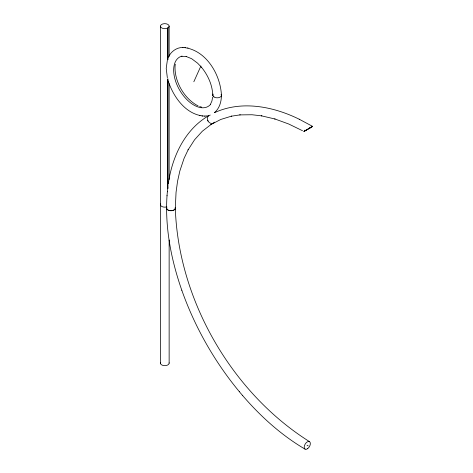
<?xml version="1.0" encoding="UTF-8"?>
<svg xmlns="http://www.w3.org/2000/svg" width="473" height="473" viewBox="0 0 473 473"><rect width="100%" height="100%" fill="white"/><g stroke="black" fill="none" stroke-linecap="round" stroke-linejoin="round"><path stroke-width="0.71" d="M167.749 188.644L167.826 78.814L167.862 188.626M175.312 208.155L176.051 192.31L177.546 181.354L179.817 171.072L184.062 158.402L188.23 149.598L188.071 149.888L194.586 139.76L202.32 131.234L211.177 124.393L210.887 124.588L220.761 119.462L231.581 116.133L231.244 116.21L240.166 114.862L239.829 114.898L252.038 114.75L261.853 115.891L261.539 115.844L275.061 119.025L274.778 118.936L288.66 123.985L302.501 130.719M213.039 94.068A4.358 2.631 2.4 0 0 212.726 95.327L212.726 95.386A4.363 2.513 -0.1 0 1 213.039 94.18M212.726 95.333L213.979 96.971M221.423 95.304C221.429 101.63 219.537 108.423 214.5 112.586M167.034 195.538C164.858 227.732 171.244 259.984 181.815 290.286M167.347 191.796L167.803 187.58M167.016 195.804L167.371 191.524M166.774 207.416L166.667 208.652L167.862 209.971A4.363 2.554 0.7 0 0 173.006 210.455A4.363 2.554 0.7 0 0 175.229 207.724M166.608 207.907L166.774 208.942L167.862 209.971A4.363 2.483 -0.6 0 0 173 210.361A4.363 2.483 -0.6 0 0 175.223 207.671M175.317 64.174L175.045 66.072C174.336 81.587 184.299 98.827 198.11 105.922M212.631 97.202L211.91 101.074L210.491 104.202M168.323 183.707C172.071 156.965 184.724 129.413 208.971 115.536M167.401 59.9L166.218 68.408L167.341 77.738M166.608 207.978L166.774 207.499M193.824 81.77L200.913 65.995M168.364 57.334C170.812 51.569 176.66 47.371 182.998 47.424M308.65 128.65L312.582 126.38L299.22 119.22M308.219 128.898L303.861 131.482L307.367 129.46M312.068 126.663L312.564 126.392L308.219 128.987L311.849 126.829M304.044 131.364L312.564 126.392M214.618 112.621C241.809 100.122 273.619 106.555 299.462 119.332M209.929 115.17L210.254 115.057M181.626 56.305L186.374 56.488L186.072 56.441L191.6 58.687L197.578 63.157L201.439 67.219M207.523 115.832L204.655 116.116M184.973 47.483L185.617 47.542M202.675 116.056L202.036 115.997M182.661 47.418C205.507 49.139 220.412 73.965 221.429 95.132M204.992 116.122C186.297 115.341 173.473 97.225 168.181 80.907M187.692 47.879L188 47.927M199.653 115.613L199.955 115.66M199.612 106.543L201.581 107.105M309.484 441.628C231.794 392.779 178.303 299.994 175.312 208.221M305.067 449.149C281.252 435.154 260.522 416.37 242.56 395.487M305.091 130.737L304.849 130.583A4.363 2.519 0 0 1 304.375 130.176M181.78 290.186C194.829 327.068 214.464 361.609 239.403 391.75M239.338 391.674L242.625 395.57M201.374 67.142C207.99 75.095 212.554 85.471 212.708 95.144M214.352 122.129A4.363 3.559 60 0 1 208.067 121.1L207.57 119.923A4.363 3.559 60 0 1 209.285 115.382M207.665 120.213L208.067 121.1M169.139 26.169A4.363 2.519 0 0 1 162.6 28.35A4.363 2.519 0 0 1 162.6 23.987A4.363 2.519 0 0 1 169.139 26.169L169.139 56.405M169.139 83.686L169.139 179.557M169.139 240.012L169.139 363.134M160.418 26.169L160.418 363.134M308.219 445.95A194.131 112.083 60 0 1 307.024 445.253M166.833 206.849A4.363 2.519 0 0 1 162.014 206.571A4.363 2.519 0 0 1 160.607 203.893M169.121 362.892A4.363 2.519 0 0 1 164.35 365.641A4.363 2.519 0 0 1 160.607 362.407M221.092 94.287A4.358 2.631 2.4 0 1 218.325 97.74A4.358 2.631 2.4 0 1 212.785 95.581M210.609 104.356A28.504 16.46 60 0 1 179.835 90.449A28.504 16.46 60 0 1 182.052 56.08M167.862 27.948L167.844 59.645L167.862 27.948M307.734 448.593A4.363 2.483 -59.4 0 0 309.685 441.77A4.363 2.483 -59.4 0 0 304.405 445.808A4.363 2.483 -59.4 0 0 307.734 448.593"/></g></svg>
